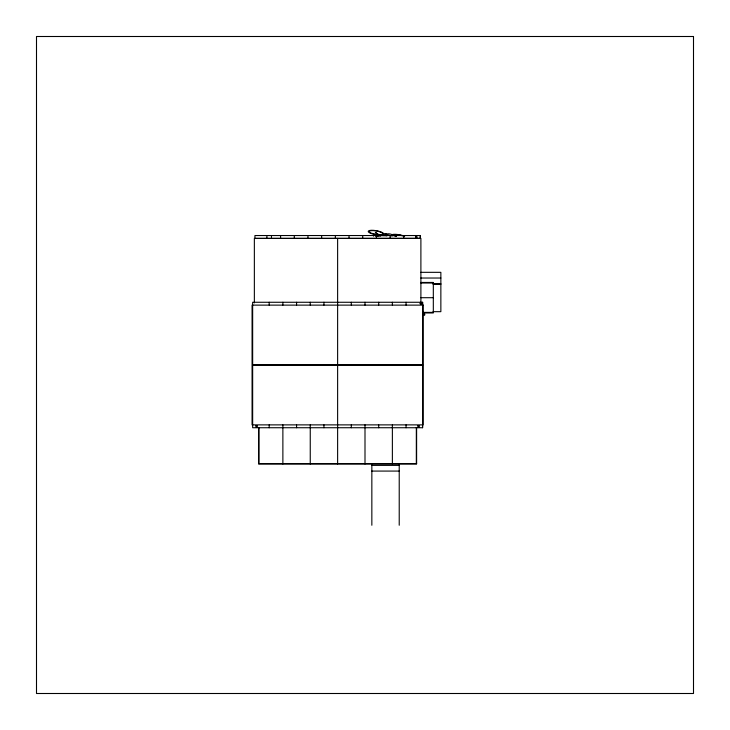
<?xml version="1.0" encoding="UTF-8"?>
<svg xmlns="http://www.w3.org/2000/svg" width="730" height="730" viewBox="0 0 730 730"><rect width="100%" height="100%" fill="white"/><g stroke="black" fill="none" stroke-linecap="round" stroke-linejoin="round"><path stroke-width="1.09" d="M375.412 232.414L378.122 234.768L371.013 233.116A6.88 1.779 10 0 1 371.899 230.607A6.88 1.779 10 0 1 381.754 232.688A6.88 1.779 10 0 1 379.144 234.832L375.412 232.405M423.792 314.092C425.152 312.422 425.152 316.619 423.792 314.949M321.766 364.635L353.484 364.635M321.766 365.365L353.484 365.365M420.316 235.535L254.934 235.535L254.934 238.391L420.316 238.354L420.316 235.535L420.288 238.354M420.863 272.327L440.856 272.327L440.856 311.673L433.082 311.673M420.863 278.03L440.856 278.03M420.809 282.446L433.319 282.446L433.319 312.96L422.916 312.96M420.882 283.021L433.319 283.021M433.082 283.733L440.856 283.733M433.082 284.298L440.856 284.298M420.882 297.703L433.319 297.703M422.597 302.266L252.653 302.266L252.653 427.734L422.597 427.734L422.597 302.266L422.57 305.085M423.144 312.385L433.319 312.385M252.653 364.553L422.597 364.553M252.653 365L422.597 365M252.653 365.447L422.597 365.447M258.63 463.669L416.611 463.669M371.844 465.375L399.219 465.375M371.844 471.078L399.219 471.078M390.596 235.525L391.216 235.936M389.975 235.48L387.977 234.951L385.604 235.197L387.046 235.754L382.684 235.607L383.788 235.388L379.919 235.79L380.184 236.228M396.353 236.164L392.22 235.352L392.22 236.046M392.375 235.142L396.545 236.046M379.116 235.726C376.47 235.836 372.373 234.841 373.55 236.082M377.401 236.255L376.99 235.881L379.235 235.89L377.702 235.023A7.93 2.053 10 0 1 368.394 231.008A7.93 2.053 10 0 1 380.795 231.848A7.93 2.053 10 0 1 379.618 235.16L387.438 234.695L384.81 233.527L387.155 234.084A2.591 0.675 10 0 1 389.273 233.865A2.591 0.675 10 0 1 391.955 234.668L392.265 234.54A7.93 2.053 10 0 1 404.63 236.283M422.57 424.915L422.57 427.698M420.891 302.895L420.891 238.391L254.359 238.391L254.359 302.895M416.611 427.634L416.611 463.942L258.63 463.942L258.63 427.634M416.328 427.634L416.328 463.659M406.062 302.266L406.062 305.122M406.062 424.878L406.062 427.734M403.781 235.535L403.781 238.391M399.219 463.714L399.219 525.253M392.375 302.266L392.375 305.122M392.375 424.878L392.375 463.942M390.094 235.535L390.094 238.391M378.688 302.266L378.688 305.122M378.688 424.878L378.688 427.734M376.406 235.535L376.406 238.391M371.844 463.714L371.844 525.253M365 302.266L365 305.122M365 424.878L365 463.942M362.719 235.535L362.719 238.391M351.312 302.266L351.312 305.122M351.312 424.878L351.312 427.734M349.031 235.535L349.031 238.391M337.625 238.391L337.625 364.553M337.625 365.447L337.625 463.942M335.344 235.535L335.344 238.391M323.938 302.266L323.938 305.122M323.938 424.878L323.938 427.734M321.656 235.535L321.656 238.391M310.25 302.266L310.25 305.122M310.25 424.878L310.25 463.942M307.969 235.535L307.969 238.391M296.562 302.266L296.562 305.122M296.562 424.878L296.562 427.734M294.281 235.535L294.281 238.391M282.875 302.266L282.875 305.122M282.875 424.878L282.875 463.942M280.594 235.535L280.594 238.391M271.469 235.535L271.469 238.391M269.188 302.266L269.188 305.122M269.188 424.878L269.188 427.734M266.906 235.535L266.906 238.391M258.922 427.634L258.922 463.659M392.384 235.133A6.88 1.779 10 0 1 402.513 235.817M255.901 425.864L256.212 427.032L257.38 426.712L257.07 425.544L255.901 425.864M415.589 236.538L415.899 237.706L417.067 237.396L416.757 236.228L415.589 236.538M420.151 303.26L420.462 304.428L421.63 304.118L421.32 302.95L420.151 303.26M417.87 425.864L418.18 427.032L419.349 426.712L419.038 425.544L417.87 425.864M376.434 235.726L375.713 235.899L376.434 235.726M693.5 36.5L36.5 36.5L36.5 693.5L693.5 693.5L693.5 36.5M423.172 305.122L252.078 305.122L252.078 424.878L423.172 424.878L423.172 305.122"/></g></svg>
